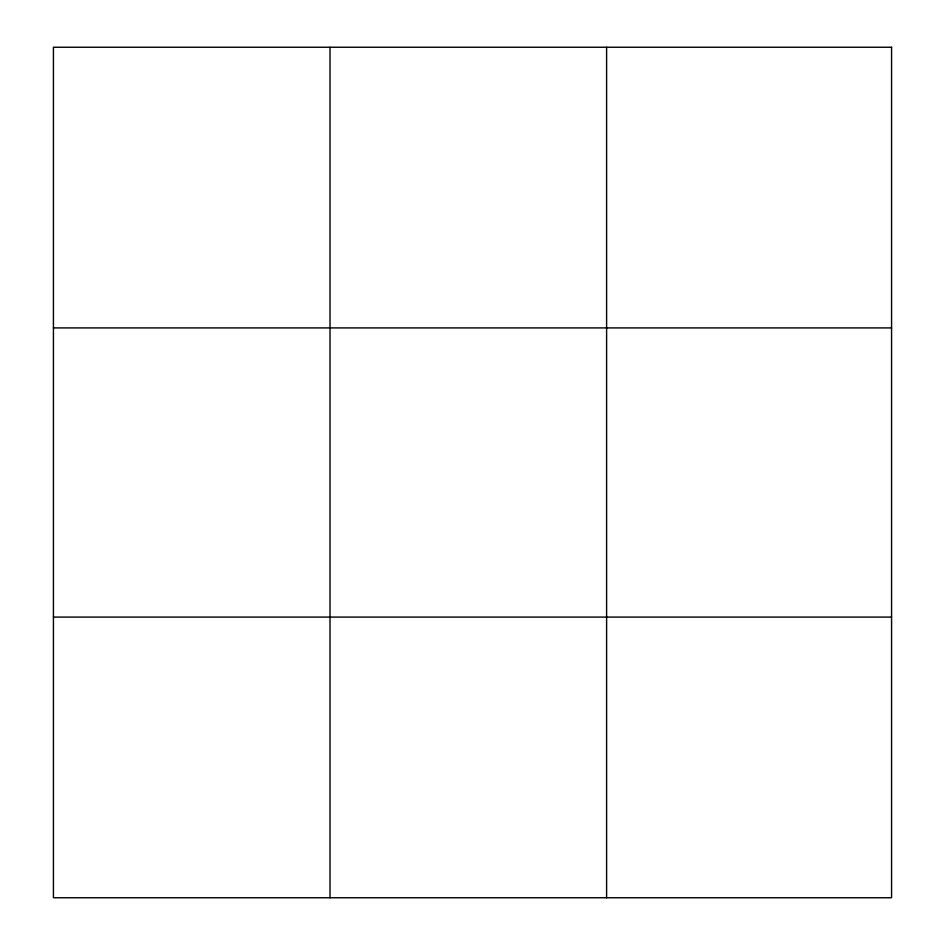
<?xml version="1.0" encoding="UTF-8"?>
<svg xmlns="http://www.w3.org/2000/svg" width="945" height="945" viewBox="0 0 945 945"><rect width="100%" height="100%" fill="white"/><g stroke="black" fill="none" stroke-linecap="round" stroke-linejoin="round"><path stroke-width="1.42" d="M330.018 47.25L330.018 897.75M606.607 47.25L606.607 897.75M53.428 327.915L891.572 327.915M53.428 617.085L891.572 617.085M891.572 47.25L891.572 897.75L53.428 897.75L53.428 47.25L891.572 47.25"/></g></svg>
